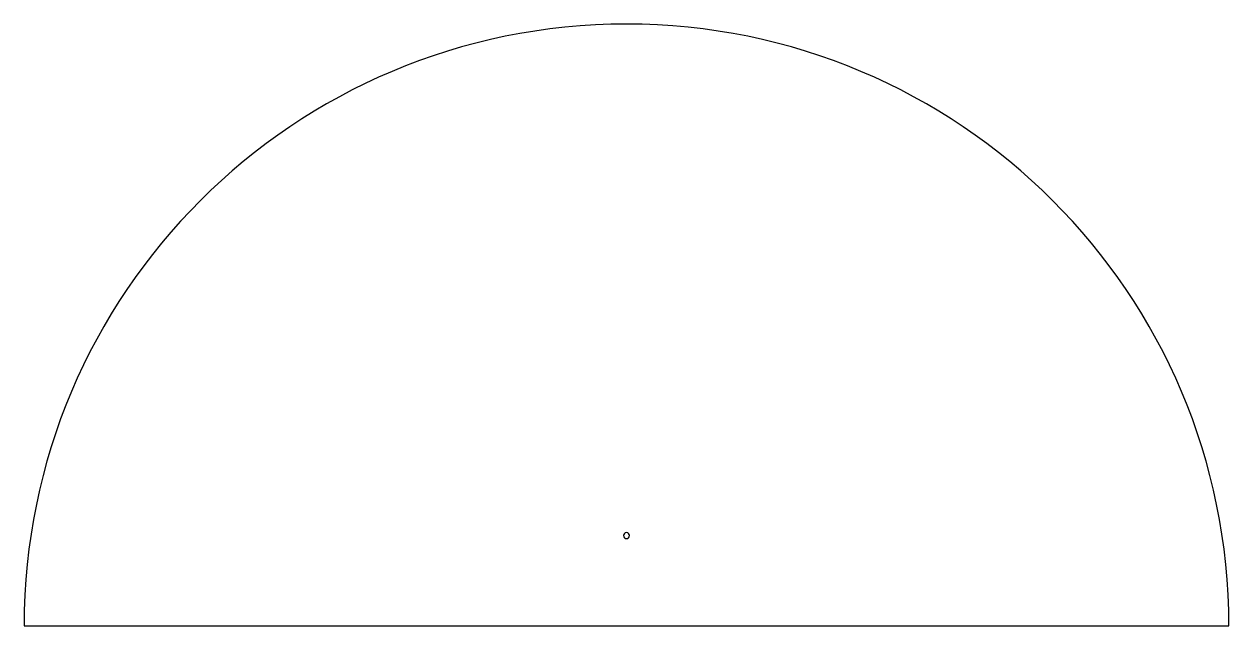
# Model space of a CAD drawing. Extents: x -100 to 100, y 0 to 100.
import ezdxf

# ---------------------------------------------------------------- set-up
doc = ezdxf.new("R2010")
doc.units = 0
doc.layers.add('default', color=7, linetype='CONTINUOUS')

msp = doc.modelspace()

# ---------------------------------------------------------------- linework, layer by layer
at = {"layer": 'default'}
for p, q in [((-100, 0), (0, 0)), ((0, 0), (100, 0))]:
    msp.add_line(p, q, dxfattribs=at)
for centre, radius, start, end in [((0, 0), 100, 0, 180), ((0, 15), 0.5, 90, 270), ((0, 15), 0.5, 270, 90)]:
    msp.add_arc(centre, radius, start, end, dxfattribs=at)

doc.saveas('drawing.dxf')
